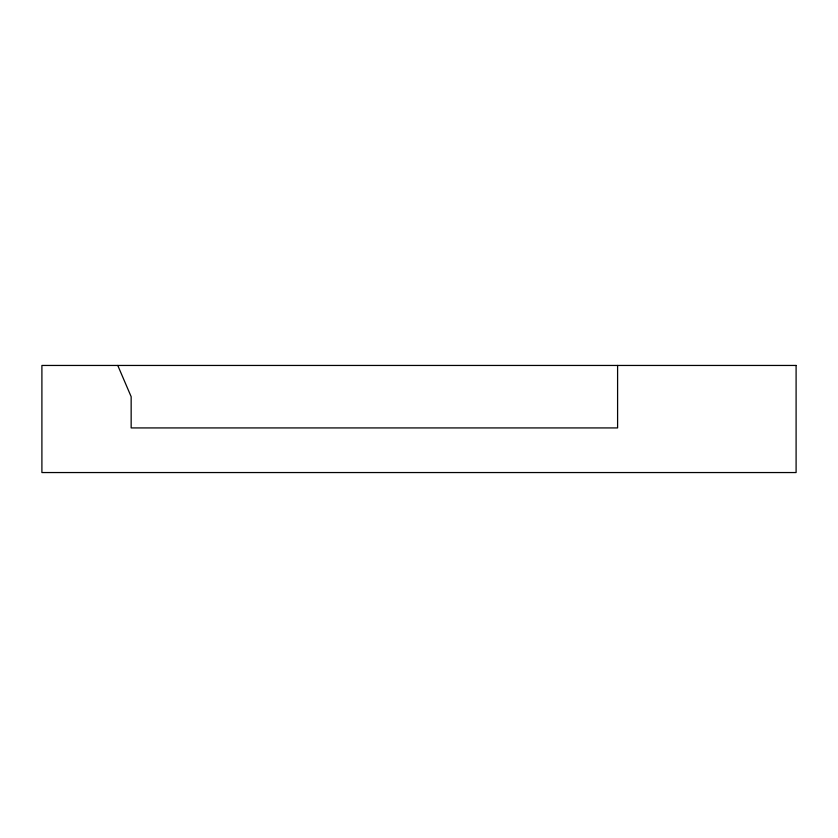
<?xml version="1.0" encoding="UTF-8"?>
<svg xmlns="http://www.w3.org/2000/svg" width="838" height="838" viewBox="0 0 838 838"><rect width="100%" height="100%" fill="white"/><g stroke="black" fill="none" stroke-linecap="round" stroke-linejoin="round"><path stroke-width="1.26" d="M117.77 365.452L131.157 396.688L131.157 427.925L617.596 427.925L617.596 365.452M796.1 365.452L41.9 365.452L41.9 472.548L796.1 472.548L796.1 365.452"/></g></svg>
